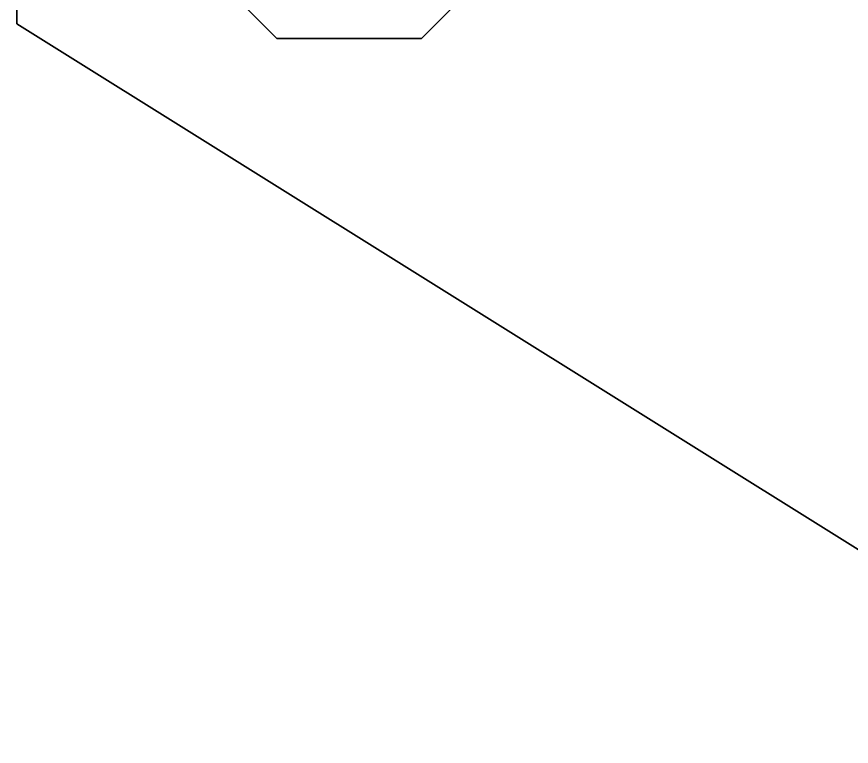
# Model space of a CAD drawing. Header units: millimetres. Extents: x 5606 to 13175, y -3239 to -2051.
# Drawn here: x 5856.7 to 5914.4, y -2514.8 to -2464.3 of the extents above; entities that cross this region are included whole.
import ezdxf

# ---------------------------------------------------------------- set-up
doc = ezdxf.new("R2010")
doc.units = ezdxf.units.MM

msp = doc.modelspace()

# ---------------------------------------------------------------- linework, layer by layer
at = {"color": 7, "lineweight": 35}
for p, q in [((5856.698, -2395.784), (5856.698, -2464.784)), ((5856.698, -2464.784), (5936.698, -2514.784))]:
    msp.add_line(p, q, dxfattribs=at)
at = {"color": 7, "lineweight": 35, "ltscale": 0.176777}
for p, q in [((5869.698, -2460.784), (5874.698, -2465.784)), ((5884.698, -2465.784), (5889.698, -2460.784))]:
    msp.add_line(p, q, dxfattribs=at)
at = {"color": 7, "lineweight": 35, "ltscale": 0.25}
msp.add_line((5884.698, -2465.784), (5874.698, -2465.784), dxfattribs=at)

doc.saveas('drawing.dxf')
